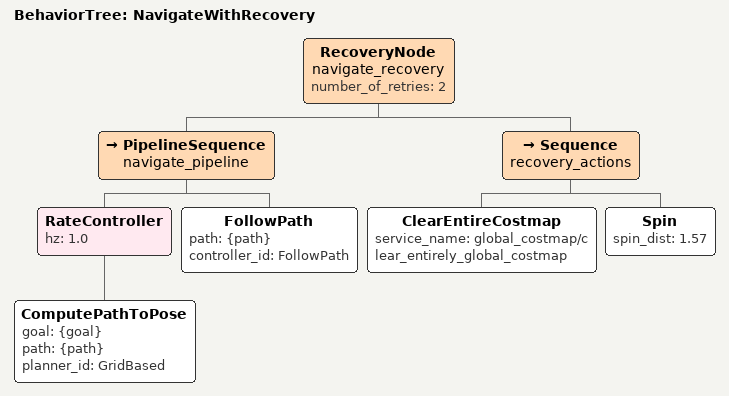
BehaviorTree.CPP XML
<?xml version="1.0" encoding="UTF-8"?>
<root BTCPP_format="4" main_tree_to_execute="NavigateWithRecovery">
  <BehaviorTree ID="NavigateWithRecovery">
    <RecoveryNode name="navigate_recovery" number_of_retries="2">
      <PipelineSequence name="navigate_pipeline">
        <RateController hz="1.0">
          <ComputePathToPose goal="{goal}" path="{path}" planner_id="GridBased"/>
        </RateController>asdfsadfasdf
        <FollowPath path="{path}" controller_id="FollowPath"/>
      </PipelineSequence>
      <Sequence name="recovery_actions">
        <ClearEntireCostmap service_name="global_costmap/clear_entirely_global_costmap"/>
        <Spin spin_dist="1.57"/>
      </Sequence>
    </RecoveryNode>
  </BehaviorTree>
</root>
